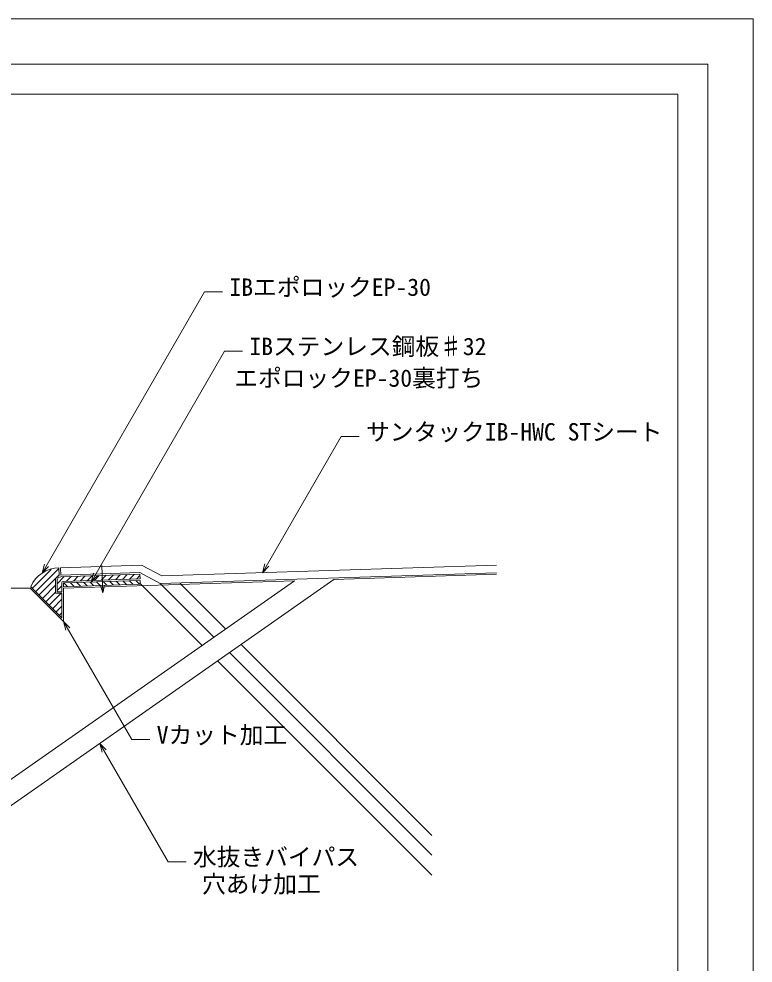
# Model space of a CAD drawing. Units: millimetres, scale not verified. Extents: x -742 to 742, y -525 to 525.
# Drawn here: x 256 to 742, y -102 to 525 of the extents above; entities that cross this region are included whole.
import ezdxf
from ezdxf.enums import TextEntityAlignment as Align

# ---------------------------------------------------------------- set-up
doc = ezdxf.new("R2010")
doc.units = ezdxf.units.MM
doc.header["$LTSCALE"] = 2
doc.linetypes.add('LONG_CHAIN', pattern=[21, 18, -1, 1, -1])
for name, color, linetype, lineweight in [('0-0_用紙枠', 134, 'Continuous', 9), ('0-1_輪郭線', 2, 'Continuous', 9), ('0-2_図面枠', 7, 'Continuous', 9), ('0-3_文字', 5, 'Continuous', 9), ('0-8_中心線', 2, 'LONG_CHAIN', 9), ('0-A_IBｼｰﾄ', 7, 'Continuous', 9), ('0-C_シーリング(IBｼﾘｺｰﾝ)', 7, 'Continuous', 9), ('0-E_躯体', 7, 'Continuous', 9), ('1-0_部材(積層鋼板)', 4, 'Continuous', 9), ('1-1_寸法線', 7, 'Continuous', 9)]:
    doc.layers.add(name, color=color, linetype=linetype, lineweight=lineweight)
doc.styles.add('ＭＳ ゴシック', font='')
doc.styles.get('ＭＳ ゴシック').set_extended_font_data('MS Gothic')

msp = doc.modelspace()

# ---------------------------------------------------------------- linework, layer by layer
at = {"layer": '0-0_用紙枠'}
msp.add_lwpolyline([(-742.5, -525), (742.5, -525), (742.5, 525), (-742.5, 525)], close=True, dxfattribs=at)
at = {"layer": '0-1_輪郭線'}
msp.add_lwpolyline([(-692.5, -475), (692.5, -475), (692.5, 475), (-692.5, 475)], close=True, dxfattribs=at)
at = {"layer": '0-2_図面枠'}
msp.add_lwpolyline([(-712.5, -495), (712.5, -495), (712.5, 495), (-712.5, 495)], close=True, dxfattribs=at)
at = {"layer": '0-8_中心線'}
msp.add_line((310.563, 162.218), (311.143, 144.227), dxfattribs=at)
msp.add_lwpolyline([(309.634, 149.179), (311.143, 144.227), (312.329, 149.266)], dxfattribs=at)
at = {"layer": '0-A_IBｼｰﾄ'}
for p, q in [((283.092, 160.866), (336.904, 162.602)), ((283.253, 155.869), (283.092, 160.866)), ((283.253, 155.869), (335.726, 157.561)), ((335.726, 157.561), (349.245, 150.327)), ((336.904, 162.602), (350.423, 155.368)), ((572.372, 157.525), (349.245, 150.327)), ((572.211, 162.522), (350.423, 155.368))]:
    msp.add_line(p, q, dxfattribs=at)
at = {"layer": '0-C_シーリング(IBｼﾘｺｰﾝ)'}
for p, q in [((264.477, 147.247), (276.966, 159.735)), ((266.722, 145.002), (282.107, 160.387)), ((282.259, 155.684), (282.092, 160.834)), ((268.967, 142.757), (280.504, 154.294)), ((279.887, 143.892), (279.887, 152.371)), ((280.844, 154.633), (282.247, 156.037)), ((335.892, 152.397), (285.054, 150.758)), ((285.054, 148.256), (285.054, 150.758)), ((287.739, 148.343), (285.315, 150.766)), ((292.088, 148.483), (289.665, 150.906)), ((296.438, 148.623), (294.015, 151.047)), ((300.788, 148.764), (298.365, 151.187)), ((305.138, 148.904), (302.715, 151.327)), ((309.488, 149.044), (307.064, 151.468)), ((313.837, 149.185), (311.414, 151.608)), ((318.187, 149.325), (315.764, 151.748)), ((322.537, 149.465), (320.114, 151.889)), ((326.887, 149.606), (324.464, 152.029)), ((331.237, 149.746), (328.814, 152.169)), ((335.586, 149.886), (333.163, 152.309)), ((335.973, 149.899), (335.892, 152.397)), ((271.212, 140.512), (279.887, 149.187)), ((273.457, 138.267), (279.887, 144.696)), ((335.973, 149.899), (285.054, 148.256)), ((275.702, 136.021), (283.573, 143.892)), ((277.947, 133.776), (284.054, 139.883)), ((284.054, 143.892), (279.887, 143.892)), ((280.192, 131.531), (284.054, 135.393)), ((282.437, 129.286), (284.054, 130.903))]:
    msp.add_line(p, q, dxfattribs=at)
msp.add_lwpolyline([(284.054, 143.892), (284.054, 127.67), (263.468, 148.256)], dxfattribs=at)
for centre, radius, start, end in [((282.498, 140.156), 20.682, 91.12411, 156.94312), ((283.387, 152.371), 3.5, 108.81094, 180)]:
    msp.add_arc(centre, radius, start, end, dxfattribs=at)
at = {"layer": '0-E_躯体'}
for p, q in [((377.039, 109.333), (336.046, 150.327)), ((384.803, 114.769), (349.245, 150.327)), ((392.566, 120.205), (362.445, 150.327)), ((529.506, -16.734), (402.859, 109.912)), ((529.506, -29.933), (395.096, 104.476)), ((529.506, -43.133), (387.332, 99.041))]:
    msp.add_line(p, q, dxfattribs=at)
msp.add_lwpolyline([(-468.516, 152.253), (-313.596, 147.256), (-313.596, 125.256), (-291.596, 147.256), (-266.596, 147.256), (-266.596, 104.756), (-224.096, 104.756), (-224.096, -205.244), (-95.521, -282.5), (-95.521, -415), (66.979, -415), (66.979, -282.5), (195.554, -205.244), (195.554, -35.244), (464.456, 153.043), (572.404, 156.525)], dxfattribs=at)
msp.add_lwpolyline([(285.054, 125.256), (263.054, 147.256), (238.054, 147.256), (238.054, 104.756), (195.554, 104.756), (195.554, -17.744), (438.256, 152.198), (285.054, 147.256)], close=True, dxfattribs=at)
at = {"layer": '1-0_部材(積層鋼板)'}
for p, q in [((280.887, 150.187), (285.646, 154.945)), ((287.012, 151.821), (290.286, 155.095)), ((291.652, 151.971), (294.926, 155.245)), ((296.291, 152.121), (299.565, 155.394)), ((300.931, 152.27), (304.205, 155.544)), ((305.571, 152.42), (308.845, 155.694)), ((314.851, 152.719), (318.125, 155.993)), ((319.49, 152.869), (322.764, 156.143)), ((324.13, 153.019), (327.404, 156.293)), ((328.77, 153.168), (332.044, 156.442)), ((333.41, 153.318), (335.786, 155.694)), ((280.887, 145.696), (284.054, 148.863))]:
    msp.add_line(p, q, dxfattribs=at)
at = {"layer": '1-0_部材(積層鋼板)', "color": 7}
for p, q in [((280.887, 144.892), (280.887, 152.371)), ((283.306, 154.87), (335.758, 156.562)), ((284.054, 144.892), (284.054, 150.961)), ((284.818, 151.75), (335.86, 153.397)), ((335.86, 153.397), (335.758, 156.562)), ((284.054, 144.892), (280.887, 144.892))]:
    msp.add_line(p, q, dxfattribs=at)
at = {"layer": '1-0_部材(積層鋼板)'}
msp.add_lwpolyline([(310.211, 152.57), (310.853, 153.212), (313.485, 155.843)], dxfattribs=at)
at = {"layer": '1-0_部材(積層鋼板)', "color": 7}
for centre, radius in [((283.387, 152.371), 2.5), ((284.843, 150.961), 0.789)]:
    msp.add_arc(centre, radius, 91.84761, 180, dxfattribs=at)
at = {"layer": '1-1_寸法線'}
for points in [[(270.923, 157.295), (378.611, 343.819), (390.611, 343.819)], [(303.41, 151.35), (391.836, 304.511), (403.836, 304.511)], [(417.119, 157.519), (469.256, 247.824), (481.256, 247.824)], [(275.165, 161.538), (270.923, 157.295), (272.476, 163.091)], [(421.361, 161.762), (417.119, 157.519), (418.672, 163.315)], [(307.652, 155.592), (303.41, 151.35), (304.962, 157.145)], [(285.054, 125.256), (330.37, 46.767), (342.37, 46.767)], [(286.607, 119.46), (285.054, 125.256), (289.296, 121.013)], [(309.111, 44.27), (354.428, -34.22), (366.428, -34.22)], [(310.664, 38.474), (309.111, 44.27), (313.354, 40.027)]]:
    msp.add_lwpolyline(points, dxfattribs=at)

# ---------------------------------------------------------------- texts
at = {"layer": '0-3_文字', "color": 7, "style": 'ＭＳ ゴシック'}
for s, p in [('IBエポロックEP-30', (395.152, 337.76)), ('IBステンレス鋼板♯32', (408.377, 298.452)), ('エポロックEP-30裏打ち', (398.377, 277.452)), ('サンタックIB-HWC STシート', (485.796, 241.765)), ('Vカット加工', (346.911, 40.708)), ('水抜きバイパス', (370.968, -40.279)), ('穴あけ加工', (376.968, -58.279))]:
    msp.add_text(s, height=11.54, dxfattribs=at).set_placement(p, align=Align.BOTTOM_LEFT)

doc.saveas('drawing.dxf')
